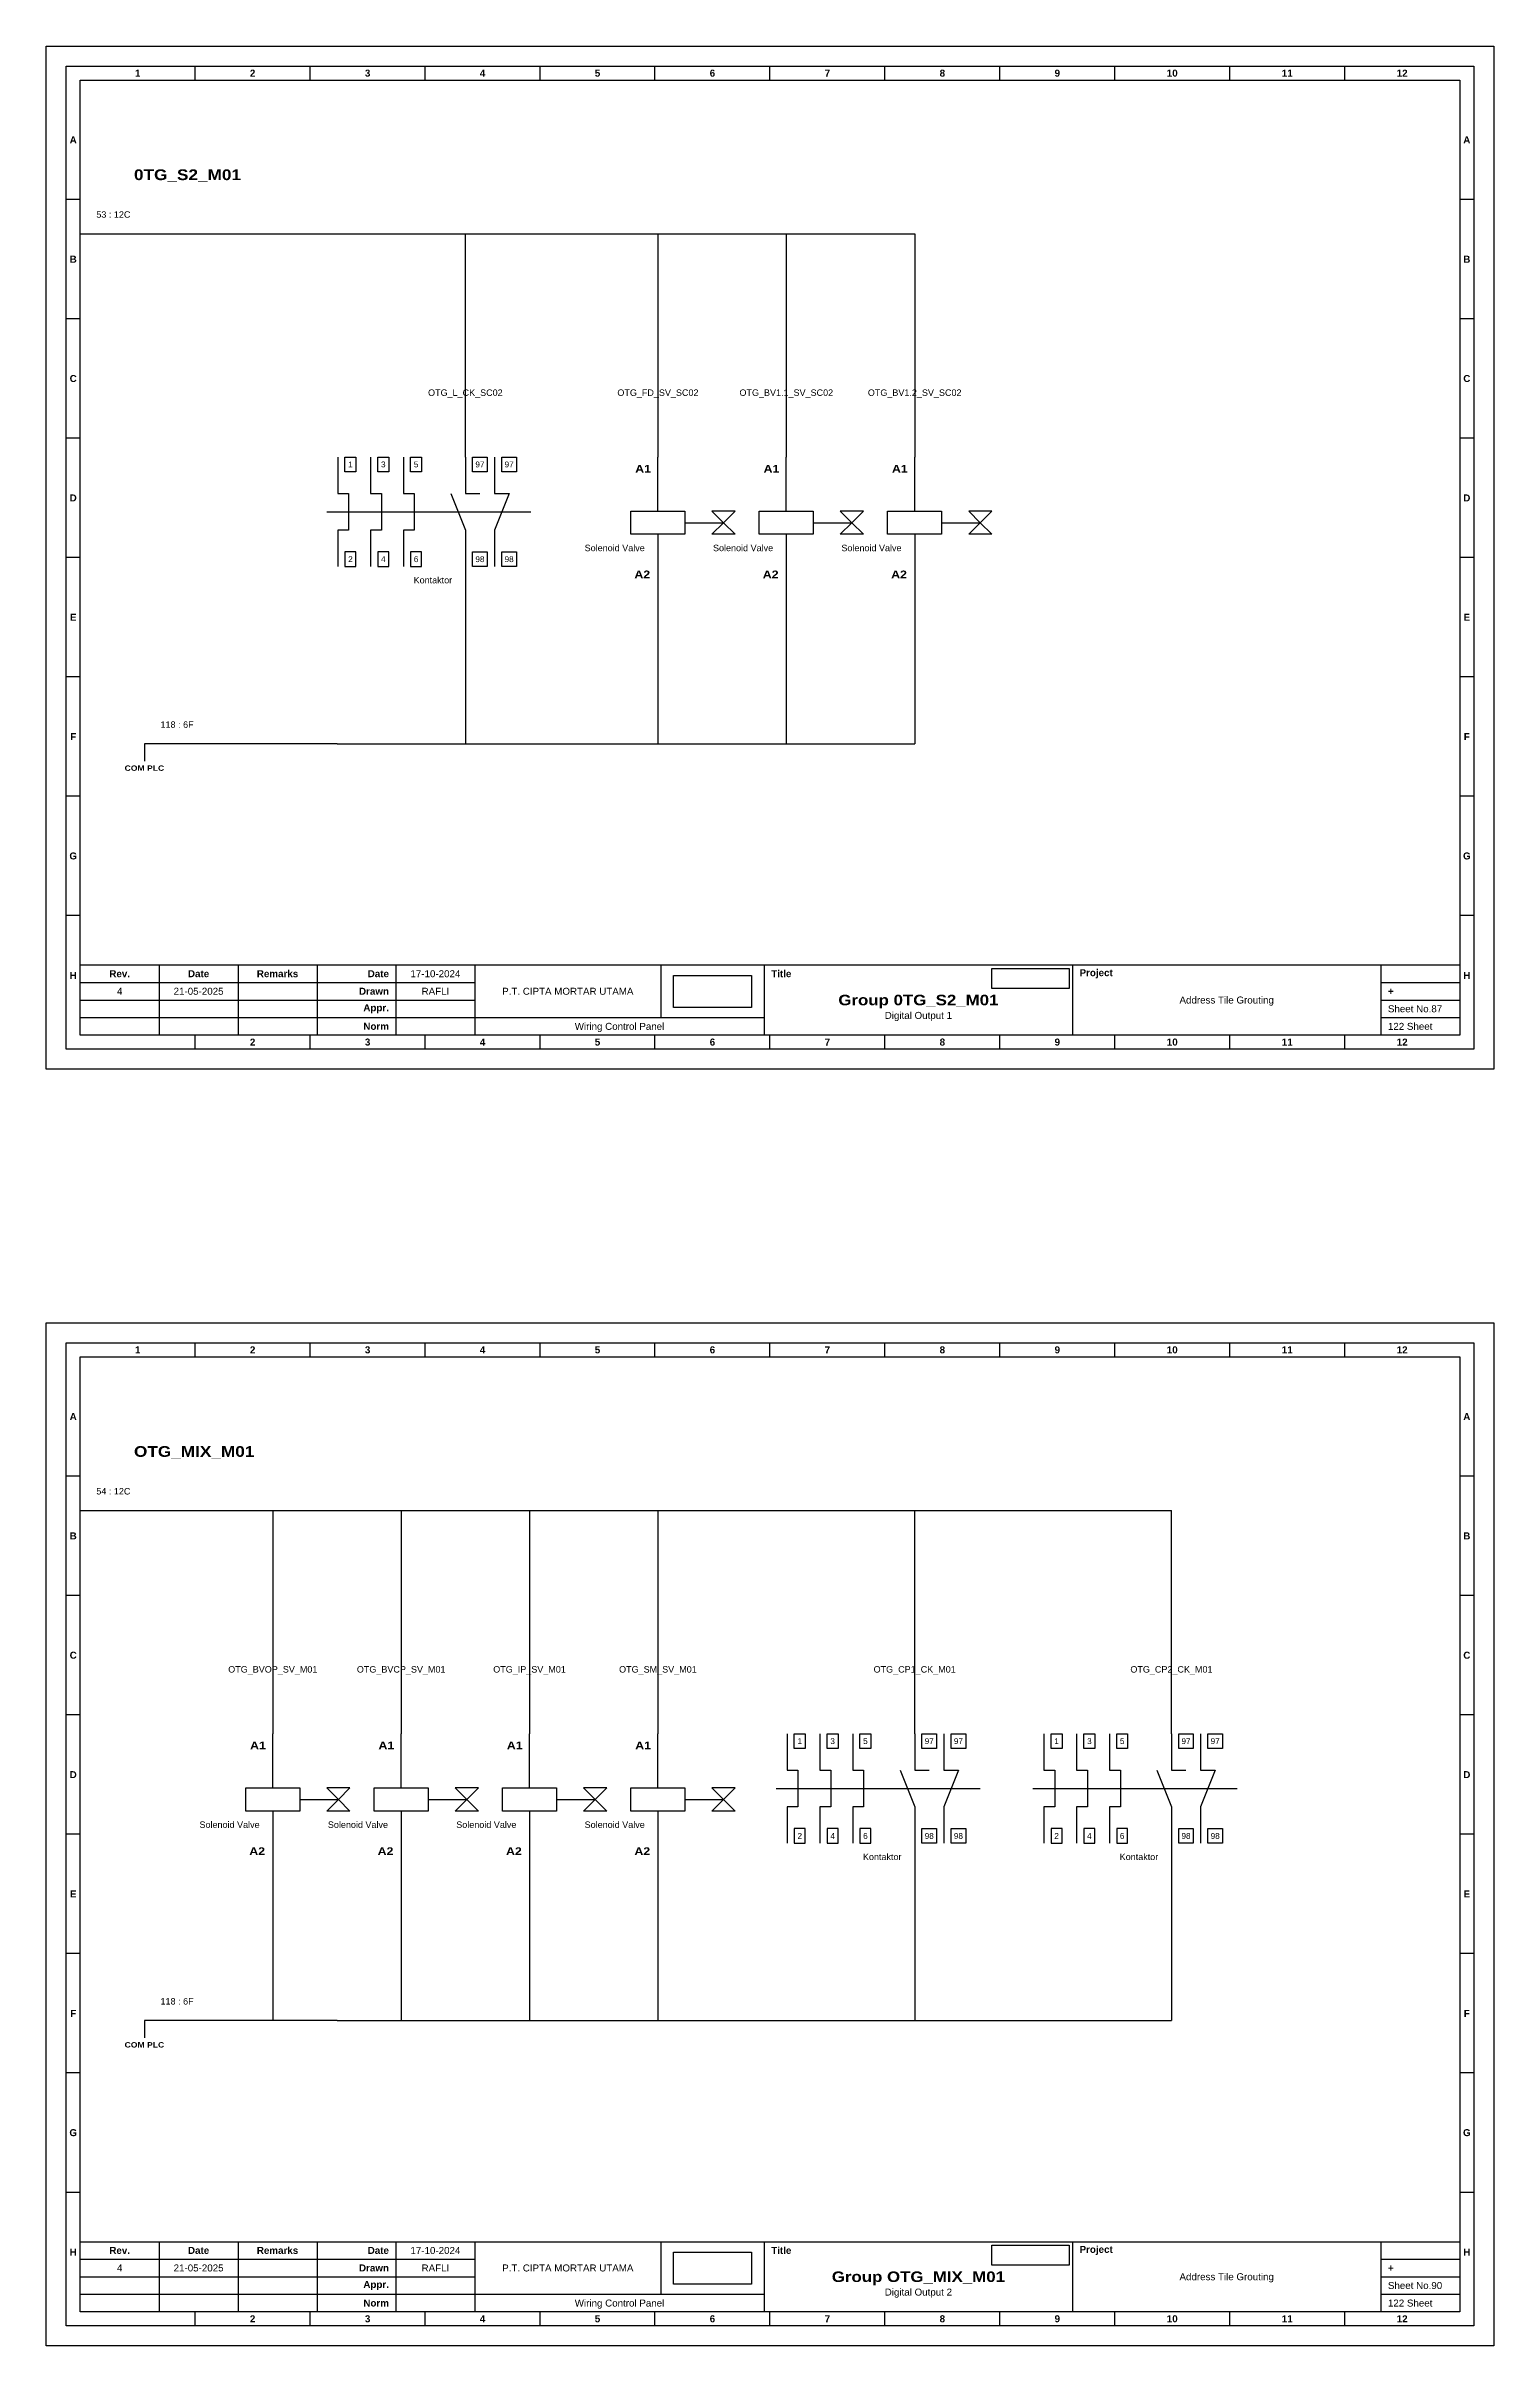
# Model space of a CAD drawing. Header units: centimetres. Extents: x 2030 to 3543, y 1923 to 3402.
# Drawn here: x 2651.1 to 2920.4, y 2164.5 to 2592.5 of the extents above; entities that cross this region are included whole.
import ezdxf
from ezdxf.enums import TextEntityAlignment as Align

# ---------------------------------------------------------------- set-up
doc = ezdxf.new("R2010")
doc.units = ezdxf.units.CM
doc.header["$MEASUREMENT"] = 0
doc.styles.add('Bold', font='ariblk.ttf', dxfattribs={"height": 25.4})
doc.styles.get("Standard").update_dxf_attribs({"font": 'arial.ttf'})
picture_1 = doc.add_image_def('image1.png', size_in_pixel=(2048, 847))
picture_2 = doc.add_image_def('image2.png', size_in_pixel=(2092, 542))

# ---------------------------------------------------------------- blocks, each defined once
blk = doc.blocks.new('KOP MU PROJECT')
at = {"color": 6, "ltscale": 50}
for p, q in [((27.74, 184.05), (27.74, 186.66)), ((49.13, 184.05), (49.13, 186.66)), ((70.51, 184.05), (70.51, 186.66)), ((91.89, 184.05), (91.89, 186.66)), ((113.27, 184.05), (113.27, 186.66)), ((134.66, 184.05), (134.66, 186.66)), ((156.04, 184.05), (156.04, 186.66)), ((177.42, 184.05), (177.42, 186.66)), ((198.8, 184.05), (198.8, 186.66)), ((220.19, 184.05), (220.19, 186.66)), ((241.57, 184.05), (241.57, 186.66)), ((6.36, 161.84), (3.75, 161.84)), ((265.59, 161.84), (262.98, 161.84)), ((6.36, 139.63), (3.75, 139.63)), ((265.59, 139.63), (262.98, 139.63)), ((6.36, 117.42), (3.75, 117.42)), ((265.59, 117.42), (262.98, 117.42)), ((6.36, 95.22), (3.75, 95.22)), ((265.59, 95.22), (262.98, 95.22)), ((6.36, 73.01), (3.75, 73.01)), ((265.59, 73.01), (262.98, 73.01)), ((6.36, 50.8), (3.75, 50.8)), ((265.59, 50.8), (262.98, 50.8)), ((6.36, 28.59), (3.75, 28.59)), ((265.59, 28.59), (262.98, 28.59)), ((27.74, 3.75), (27.74, 6.36)), ((49.13, 3.75), (49.13, 6.36)), ((70.51, 3.75), (70.51, 6.36)), ((91.89, 3.75), (91.89, 6.36)), ((113.27, 3.75), (113.27, 6.36)), ((134.66, 3.75), (134.66, 6.36)), ((156.04, 3.75), (156.04, 6.36)), ((177.42, 3.75), (177.42, 6.36)), ((198.8, 3.75), (198.8, 6.36)), ((220.19, 3.75), (220.19, 6.36)), ((241.57, 3.75), (241.57, 6.36))]:
    blk.add_line(p, q, dxfattribs=at)
at = {"ltscale": 50}
for p, q in [((6.36, 19.41), (262.98, 19.41)), ((21.04, 19.41), (21.04, 6.36)), ((35.72, 19.41), (35.72, 6.36)), ((50.41, 19.41), (50.41, 6.36)), ((65.09, 19.41), (65.09, 6.36)), ((79.77, 19.41), (79.77, 6.36)), ((114.35, 19.41), (114.35, 9.62)), ((133.6, 19.41), (133.6, 6.36)), ((190.95, 19.41), (190.95, 6.36)), ((248.3, 19.41), (248.3, 6.36)), ((6.36, 16.15), (79.77, 16.15)), ((6.36, 12.89), (79.77, 12.89)), ((248.3, 16.15), (262.98, 16.15)), ((248.3, 12.89), (262.98, 12.89)), ((6.36, 9.62), (133.6, 9.62)), ((248.3, 9.62), (262.98, 9.62))]:
    blk.add_line(p, q, dxfattribs=at)
at = {"color": 1, "ltscale": 50}
blk.add_lwpolyline([(269.34, 0), (0, 0), (0, 190.41), (269.34, 190.41)], close=True, dxfattribs=at)
at = {"color": 6, "ltscale": 50}
for points in [[(265.59, 3.75), (3.75, 3.75), (3.75, 186.66), (265.59, 186.66)], [(262.98, 6.36), (6.36, 6.36), (6.36, 184.05), (262.98, 184.05)]]:
    blk.add_lwpolyline(points, close=True, dxfattribs=at)
at = {"ltscale": 50, "char_height": 1.305, "attachment_point": 4}
for s, width, heights, insert in [('\\pxqc;{\\fArial|b1|i0|c0|p34;1}', 21.3825, [2.51], (6.36, 185.36)), ('\\pxqc;{\\fArial|b1|i0|c0|p34;2}', 21.3825, [2.51], (27.74, 185.36)), ('\\pxqc;{\\fArial|b1|i0|c0|p34;3}', 21.3825, [2.51], (49.13, 185.36)), ('\\pxqc;{\\fArial|b1|i0|c0|p34;4}', 21.3825, [2.51], (70.51, 185.36)), ('\\pxqc;{\\fArial|b1|i0|c0|p34;5}', 21.3825, [2.51], (91.89, 185.36)), ('\\pxqc;{\\fArial|b1|i0|c0|p34;6}', 21.3825, [2.51], (113.27, 185.36)), ('\\pxqc;{\\fArial|b1|i0|c0|p34;7}', 21.3825, [2.51], (134.66, 185.36)), ('\\pxqc;{\\fArial|b1|i0|c0|p34;8}', 21.3825, [2.51], (156.04, 185.36)), ('\\pxqc;{\\fArial|b1|i0|c0|p34;9}', 21.3825, [2.51], (177.42, 185.36)), ('\\pxqc;{\\fArial|b1|i0|c0|p34;10}', 21.3825, [2.51], (198.8, 185.36)), ('\\pxqc;{\\fArial|b1|i0|c0|p34;11}', 21.3825, [2.51], (220.19, 185.36)), ('\\pxqc;{\\fArial|b1|i0|c0|p34;12}', 21.3825, [2.51], (241.57, 185.36)), ('\\pxqc;{\\fArial|b1|i0|c0|p34;A}', 2.61, [2.51], (3.75, 172.95)), ('\\pxqc;{\\fArial|b1|i0|c0|p34;A}', 2.61, [2.51], (262.98, 172.95)), ('\\pxqc;{\\fArial|b1|i0|c0|p34;B}', 2.61, [2.51], (3.75, 150.74)), ('\\pxqc;{\\fArial|b1|i0|c0|p34;B}', 2.61, [2.51], (262.98, 150.74)), ('\\pxqc;{\\fArial|b1|i0|c0|p34;C}', 2.61, [2.51], (3.75, 128.53)), ('\\pxqc;{\\fArial|b1|i0|c0|p34;C}', 2.61, [2.51], (262.98, 128.53)), ('\\pxqc;{\\fArial|b1|i0|c0|p34;D}', 2.61, [2.51], (3.75, 106.32)), ('\\pxqc;{\\fArial|b1|i0|c0|p34;D}', 2.61, [2.51], (262.98, 106.32)), ('\\pxqc;{\\fArial|b1|i0|c0|p34;E}', 2.61, [2.51], (3.75, 84.11)), ('\\pxqc;{\\fArial|b1|i0|c0|p34;E}', 2.61, [2.51], (262.98, 84.11)), ('\\pxqc;{\\fArial|b1|i0|c0|p34;F}', 2.61, [2.51], (3.75, 61.9)), ('\\pxqc;{\\fArial|b1|i0|c0|p34;F}', 2.61, [2.51], (262.98, 61.9)), ('\\pxqc;{\\fArial|b1|i0|c0|p34;G}', 2.61, [2.51], (3.75, 39.69)), ('\\pxqc;{\\fArial|b1|i0|c0|p34;G}', 2.61, [2.51], (262.98, 39.69)), ('\\pxqc;{\\fArial|b1|i0|c0|p34;H}', 2.61, [2.51], (3.75, 17.47)), ('\\pxqc;{\\fArial|b1|i0|c0|p34;Rev.}', 14.6811, [2.88], (6.36, 17.78)), ('\\pxqc;{\\fArial|b1|i0|c0|p34;Date}', 14.6811, [2.88], (21.04, 17.78)), ('\\pxqc;{\\fArial|b1|i0|c0|p34;Remarks}', 14.6811, [2.88], (35.72, 17.78)), ('\\pxqr;{\\fArial|b1|i0|c0|p34;Date}', 13.3761, [2.88], (50.41, 17.78)), ('\\pxql;{\\fArial|b1|i0|c0|p34;Title}', 50.2419, [2.88], (134.9, 17.78)), ('\\pxql;{\\fArial|b1|i0|c0|p34;Project}', 50.2419, [2.88], (192.25, 17.78)), ('\\pxqc;{\\fArial|b1|i0|c0|p34;H}', 2.61, [2.51], (262.98, 17.47)), ('\\pxqr;{\\fArial|b1|i0|c0|p34;Drawn}', 13.3761, [2.88], (50.41, 14.52)), ('\\pxql;{\\fArial|b1|i0|c0|p34;+}', 14.6811, [2.88], (249.61, 14.52)), ('\\pxqr;{\\fArial|b1|i0|c0|p34;Appr.}', 13.3761, [2.88], (50.41, 11.26)), ('\\pxqr;{\\fArial|b1|i0|c0|p34;Norm}', 13.3761, [2.88], (50.41, 7.99)), ('\\pxqc;{\\fArial|b1|i0|c0|p34;2}', 21.3825, [2.51], (27.74, 5.06)), ('\\pxqc;{\\fArial|b1|i0|c0|p34;3}', 21.3825, [2.51], (49.13, 5.06)), ('\\pxqc;{\\fArial|b1|i0|c0|p34;4}', 21.3825, [2.51], (70.51, 5.06)), ('\\pxqc;{\\fArial|b1|i0|c0|p34;5}', 21.3825, [2.51], (91.89, 5.06)), ('\\pxqc;{\\fArial|b1|i0|c0|p34;6}', 21.3825, [2.51], (113.27, 5.06)), ('\\pxqc;{\\fArial|b1|i0|c0|p34;7}', 21.3825, [2.51], (134.66, 5.06)), ('\\pxqc;{\\fArial|b1|i0|c0|p34;8}', 21.3825, [2.51], (156.04, 5.06)), ('\\pxqc;{\\fArial|b1|i0|c0|p34;9}', 21.3825, [2.51], (177.42, 5.06)), ('\\pxqc;{\\fArial|b1|i0|c0|p34;10}', 21.3825, [2.51], (198.8, 5.06)), ('\\pxqc;{\\fArial|b1|i0|c0|p34;11}', 21.3825, [2.51], (220.19, 5.06)), ('\\pxqc;{\\fArial|b1|i0|c0|p34;12}', 21.3825, [2.51], (241.57, 5.06))]:
    blk.add_mtext_dynamic_manual_height_columns(s, width=width, gutter_width=0.0326, heights=heights, dxfattribs=dict(at, insert=insert))
at = {"ltscale": 50}
for tag, p in [('DATECREATED', (72.43, 17.78)), ('REV', (13.7, 14.52)), ('REVDATE', (28.38, 14.52)), ('REMARKS', (43.06, 14.52)), ('DRAWN', (72.43, 14.52)), ('COMPANY', (97.06, 14.52)), ('PROJECT', (219.62, 12.89)), ('NORM', (72.43, 7.99)), ('APPR', (72.43, 11.26)), ('DRAWINGCATEGORY', (106.68, 7.99)), ('DESCRIPTION', (162.27, 10.03))]:
    blk.add_attdef(tag, text='', height=1.3, dxfattribs=at).set_placement(p, align=Align.MIDDLE_CENTER)
at = {"ltscale": 50, "style": 'Bold'}
blk.add_attdef('TITLE', text='', height=1.96, dxfattribs=at).set_placement((162.27, 12.89), align=Align.MIDDLE_CENTER)
at = {"ltscale": 50}
for tag, p in [('TOTALSHEET', (249.61, 7.99)), ('SHEETNUMBER', (249.61, 11.26))]:
    blk.add_attdef(tag, text='', height=1.3, dxfattribs=at).set_placement(p, align=Align.MIDDLE_LEFT)
image = blk.add_image(picture_1, insert=(116.72, 11.48), size_in_units=(14.5, 6), dxfattribs=at)
image.dxf.flags = 15
image = blk.add_image(picture_2, insert=(175.94, 15.04), size_in_units=(14.36, 3.72), dxfattribs=at)
image.dxf.flags = 15

msp = doc.modelspace()

# ---------------------------------------------------------------- linework, layer by layer
at = {"color": 146, "ltscale": 50, "true_color": 0x105689}
for p, q in [((2657.42, 2557.53), (2681.3, 2557.53)), ((2681.3, 2557.53), (2705.18, 2557.53)), ((2705.18, 2557.53), (2729.06, 2557.53)), ((2729.06, 2515.98), (2729.06, 2557.53)), ((2729.06, 2557.53), (2752.94, 2557.53)), ((2752.94, 2557.53), (2776.82, 2557.53)), ((2764.88, 2557.53), (2764.88, 2515.98)), ((2776.82, 2557.53), (2800.7, 2557.53)), ((2788.76, 2557.53), (2788.76, 2515.98)), ((2800.7, 2557.53), (2812.64, 2557.53)), ((2812.64, 2557.53), (2812.64, 2515.98)), ((2729.06, 2495.63), (2729.06, 2462.61)), ((2764.88, 2491.88), (2764.88, 2462.61)), ((2788.76, 2491.88), (2788.76, 2462.61)), ((2812.64, 2491.57), (2812.64, 2462.61)), ((2705.22, 2462.61), (2669.36, 2462.61)), ((2669.36, 2462.61), (2669.36, 2459.41)), ((2705.22, 2462.61), (2753.02, 2462.61)), ((2753.02, 2462.61), (2753.02, 2462.61)), ((2753.02, 2462.61), (2800.82, 2462.61)), ((2800.82, 2462.61), (2812.64, 2462.61)), ((2657.42, 2319.95), (2681.3, 2319.95)), ((2681.3, 2319.95), (2705.18, 2319.95)), ((2693.24, 2319.95), (2693.24, 2278.41)), ((2705.18, 2319.95), (2729.06, 2319.95)), ((2717.12, 2319.95), (2717.12, 2278.41)), ((2729.06, 2319.95), (2752.94, 2319.95)), ((2741, 2319.95), (2741, 2278.41)), ((2752.94, 2319.95), (2776.82, 2319.95)), ((2764.88, 2319.95), (2764.88, 2278.41)), ((2776.82, 2319.95), (2800.7, 2319.95)), ((2800.7, 2319.95), (2824.58, 2319.95)), ((2812.64, 2278.41), (2812.64, 2319.95)), ((2824.58, 2319.95), (2848.46, 2319.95)), ((2848.46, 2319.95), (2860.4, 2319.95)), ((2860.4, 2278.41), (2860.4, 2319.95)), ((2812.64, 2258.06), (2812.64, 2225.04)), ((2860.4, 2258.06), (2860.4, 2225.04)), ((2693.24, 2254.31), (2693.24, 2225.04)), ((2717.12, 2254.31), (2717.12, 2225.04)), ((2741, 2254), (2741, 2225.04)), ((2764.88, 2254), (2764.88, 2225.04)), ((2705.22, 2225.04), (2669.36, 2225.04)), ((2669.36, 2225.04), (2669.36, 2221.84)), ((2705.22, 2225.04), (2753.02, 2225.04)), ((2753.02, 2225.04), (2753.02, 2225.04)), ((2753.02, 2225.04), (2800.82, 2225.04)), ((2800.82, 2225.04), (2860.4, 2225.04))]:
    msp.add_line(p, q, dxfattribs=at)
at = {"ltscale": 50}
for p, q in [((2729.06, 2515.98), (2729.06, 2509.2)), ((2734.49, 2515.98), (2734.49, 2509.2)), ((2764.88, 2505.93), (2764.88, 2515.98)), ((2788.76, 2505.93), (2788.76, 2515.98)), ((2812.64, 2505.93), (2812.64, 2515.98)), ((2703.28, 2505.81), (2741.27, 2505.81)), ((2769.9, 2503.78), (2777.08, 2503.78)), ((2793.78, 2503.78), (2800.96, 2503.78)), ((2817.66, 2503.78), (2824.84, 2503.78)), ((2729.06, 2502.41), (2729.06, 2495.63)), ((2734.49, 2502.41), (2734.49, 2495.63)), ((2764.88, 2501.62), (2764.88, 2491.57)), ((2788.76, 2501.62), (2788.76, 2491.57)), ((2812.64, 2501.62), (2812.64, 2491.57)), ((2693.24, 2268.36), (2693.24, 2278.41)), ((2717.12, 2268.36), (2717.12, 2278.41)), ((2741, 2268.36), (2741, 2278.41)), ((2764.88, 2268.36), (2764.88, 2278.41)), ((2812.64, 2278.41), (2812.64, 2271.63)), ((2818.07, 2278.41), (2818.07, 2271.63)), ((2860.4, 2278.41), (2860.4, 2271.63)), ((2865.83, 2278.41), (2865.83, 2271.63)), ((2693.24, 2264.05), (2693.24, 2254)), ((2698.26, 2266.2), (2705.44, 2266.2)), ((2717.12, 2264.05), (2717.12, 2254)), ((2722.14, 2266.2), (2729.32, 2266.2)), ((2741, 2264.05), (2741, 2254)), ((2746.02, 2266.2), (2753.2, 2266.2)), ((2764.88, 2264.05), (2764.88, 2254)), ((2769.9, 2266.2), (2777.08, 2266.2)), ((2786.86, 2268.23), (2824.85, 2268.23)), ((2812.64, 2264.84), (2812.64, 2258.06)), ((2818.07, 2264.84), (2818.07, 2258.06)), ((2834.62, 2268.23), (2872.61, 2268.23)), ((2860.4, 2264.84), (2860.4, 2258.06)), ((2865.83, 2264.84), (2865.83, 2258.06))]:
    msp.add_line(p, q, dxfattribs=at)
at = {"color": 1, "ltscale": 50}
for points in [[(2705.32, 2515.98), (2705.32, 2509.2), (2707.35, 2509.2), (2707.35, 2502.41), (2705.32, 2502.41), (2705.32, 2495.63)], [(2711.42, 2515.98), (2711.42, 2509.2), (2713.46, 2509.2), (2713.46, 2502.41), (2711.42, 2502.41), (2711.42, 2495.63)], [(2717.53, 2515.98), (2717.53, 2509.2), (2719.56, 2509.2), (2719.56, 2502.41), (2717.53, 2502.41), (2717.53, 2495.63)], [(2788.9, 2278.41), (2788.9, 2271.63), (2790.93, 2271.63), (2790.93, 2264.84), (2788.9, 2264.84), (2788.9, 2258.06)], [(2795, 2278.41), (2795, 2271.63), (2797.04, 2271.63), (2797.04, 2264.84), (2795, 2264.84), (2795, 2258.06)], [(2801.11, 2278.41), (2801.11, 2271.63), (2803.14, 2271.63), (2803.14, 2264.84), (2801.11, 2264.84), (2801.11, 2258.06)], [(2836.66, 2278.41), (2836.66, 2271.63), (2838.69, 2271.63), (2838.69, 2264.84), (2836.66, 2264.84), (2836.66, 2258.06)], [(2842.76, 2278.41), (2842.76, 2271.63), (2844.8, 2271.63), (2844.8, 2264.84), (2842.76, 2264.84), (2842.76, 2258.06)], [(2848.87, 2278.41), (2848.87, 2271.63), (2850.9, 2271.63), (2850.9, 2264.84), (2848.87, 2264.84), (2848.87, 2258.06)]]:
    msp.add_lwpolyline(points, dxfattribs=at)
at = {"ltscale": 50}
for points in [[(2706.67, 2515.98), (2708.71, 2515.98), (2708.71, 2513.27), (2706.67, 2513.27)], [(2712.78, 2515.98), (2714.81, 2515.98), (2714.81, 2513.27), (2712.78, 2513.27)], [(2718.88, 2515.98), (2720.92, 2515.98), (2720.92, 2513.27), (2718.88, 2513.27)], [(2730.42, 2515.98), (2733.13, 2515.98), (2733.13, 2513.27), (2730.42, 2513.27)], [(2735.84, 2515.98), (2738.56, 2515.98), (2738.56, 2513.27), (2735.84, 2513.27)], [(2759.85, 2505.93), (2769.9, 2505.93), (2769.9, 2501.62), (2759.85, 2501.62)], [(2777.08, 2503.78), (2779.24, 2505.93), (2774.93, 2505.93)], [(2777.08, 2503.78), (2779.24, 2501.62), (2774.93, 2501.62)], [(2783.73, 2505.93), (2793.78, 2505.93), (2793.78, 2501.62), (2783.73, 2501.62)], [(2800.96, 2503.78), (2803.12, 2505.93), (2798.81, 2505.93)], [(2800.96, 2503.78), (2803.12, 2501.62), (2798.81, 2501.62)], [(2807.61, 2505.93), (2817.66, 2505.93), (2817.66, 2501.62), (2807.61, 2501.62)], [(2824.84, 2503.78), (2827, 2505.93), (2822.69, 2505.93)], [(2824.84, 2503.78), (2827, 2501.62), (2822.69, 2501.62)], [(2706.67, 2495.63), (2708.71, 2495.63), (2708.71, 2498.34), (2706.67, 2498.34)], [(2712.78, 2495.63), (2714.81, 2495.63), (2714.81, 2498.34), (2712.78, 2498.34)], [(2718.88, 2495.63), (2720.92, 2495.63), (2720.92, 2498.34), (2718.88, 2498.34)], [(2730.42, 2498.34), (2733.13, 2498.34), (2733.13, 2495.63), (2730.42, 2495.63)], [(2735.84, 2498.34), (2738.56, 2498.34), (2738.56, 2495.63), (2735.84, 2495.63)], [(2790.25, 2278.41), (2792.29, 2278.41), (2792.29, 2275.7), (2790.25, 2275.7)], [(2796.36, 2278.41), (2798.39, 2278.41), (2798.39, 2275.7), (2796.36, 2275.7)], [(2802.46, 2278.41), (2804.5, 2278.41), (2804.5, 2275.7), (2802.46, 2275.7)], [(2814, 2278.41), (2816.71, 2278.41), (2816.71, 2275.7), (2814, 2275.7)], [(2819.42, 2278.41), (2822.14, 2278.41), (2822.14, 2275.7), (2819.42, 2275.7)], [(2838.01, 2278.41), (2840.05, 2278.41), (2840.05, 2275.7), (2838.01, 2275.7)], [(2844.12, 2278.41), (2846.15, 2278.41), (2846.15, 2275.7), (2844.12, 2275.7)], [(2850.22, 2278.41), (2852.26, 2278.41), (2852.26, 2275.7), (2850.22, 2275.7)], [(2861.76, 2278.41), (2864.47, 2278.41), (2864.47, 2275.7), (2861.76, 2275.7)], [(2867.18, 2278.41), (2869.9, 2278.41), (2869.9, 2275.7), (2867.18, 2275.7)], [(2688.21, 2268.36), (2698.26, 2268.36), (2698.26, 2264.05), (2688.21, 2264.05)], [(2705.44, 2266.2), (2707.6, 2268.36), (2703.29, 2268.36)], [(2712.09, 2268.36), (2722.14, 2268.36), (2722.14, 2264.05), (2712.09, 2264.05)], [(2729.32, 2266.2), (2731.48, 2268.36), (2727.17, 2268.36)], [(2735.97, 2268.36), (2746.02, 2268.36), (2746.02, 2264.05), (2735.97, 2264.05)], [(2753.2, 2266.2), (2755.36, 2268.36), (2751.05, 2268.36)], [(2759.85, 2268.36), (2769.9, 2268.36), (2769.9, 2264.05), (2759.85, 2264.05)], [(2777.08, 2266.2), (2779.24, 2268.36), (2774.93, 2268.36)], [(2705.44, 2266.2), (2707.6, 2264.05), (2703.29, 2264.05)], [(2729.32, 2266.2), (2731.48, 2264.05), (2727.17, 2264.05)], [(2753.2, 2266.2), (2755.36, 2264.05), (2751.05, 2264.05)], [(2777.08, 2266.2), (2779.24, 2264.05), (2774.93, 2264.05)], [(2790.25, 2258.06), (2792.29, 2258.06), (2792.29, 2260.77), (2790.25, 2260.77)], [(2796.36, 2258.06), (2798.39, 2258.06), (2798.39, 2260.77), (2796.36, 2260.77)], [(2802.46, 2258.06), (2804.5, 2258.06), (2804.5, 2260.77), (2802.46, 2260.77)], [(2814, 2260.77), (2816.71, 2260.77), (2816.71, 2258.06), (2814, 2258.06)], [(2819.42, 2260.77), (2822.14, 2260.77), (2822.14, 2258.06), (2819.42, 2258.06)], [(2838.01, 2258.06), (2840.05, 2258.06), (2840.05, 2260.77), (2838.01, 2260.77)], [(2844.12, 2258.06), (2846.15, 2258.06), (2846.15, 2260.77), (2844.12, 2260.77)], [(2850.22, 2258.06), (2852.26, 2258.06), (2852.26, 2260.77), (2850.22, 2260.77)], [(2861.76, 2260.77), (2864.47, 2260.77), (2864.47, 2258.06), (2861.76, 2258.06)], [(2867.18, 2260.77), (2869.9, 2260.77), (2869.9, 2258.06), (2867.18, 2258.06)]]:
    msp.add_lwpolyline(points, close=True, dxfattribs=at)
for points in [[(2726.35, 2509.2), (2729.06, 2502.41)], [(2729.06, 2509.2), (2731.77, 2509.2)], [(2734.49, 2509.2), (2737.2, 2509.2), (2734.49, 2502.41)], [(2809.93, 2271.63), (2812.64, 2264.84)], [(2812.64, 2271.63), (2815.35, 2271.63)], [(2818.07, 2271.63), (2820.78, 2271.63), (2818.07, 2264.84)], [(2857.69, 2271.63), (2860.4, 2264.84)], [(2860.4, 2271.63), (2863.11, 2271.63)], [(2865.83, 2271.63), (2868.54, 2271.63), (2865.83, 2264.84)]]:
    msp.add_lwpolyline(points, dxfattribs=at)

# ---------------------------------------------------------------- block references
for p, values in [((2651.06, 2402.07), {'DESCRIPTION': 'Digital Output 1', 'TITLE': 'Group 0TG_S2_M01', 'PROJECT': 'Address Tile Grouting', 'COMPANY': 'P.T. CIPTA MORTAR UTAMA', 'DRAWINGCATEGORY': 'Wiring Control Panel', 'DRAWN': 'RAFLI', 'DATECREATED': '17-10-2024', 'REVDATE': '21-05-2025', 'REV': '4', 'SHEETNUMBER': 'Sheet No.87', 'TOTALSHEET': '122 Sheet'}), ((2651.06, 2164.5), {'DESCRIPTION': 'Digital Output 2', 'TITLE': 'Group OTG_MIX_M01', 'PROJECT': 'Address Tile Grouting', 'COMPANY': 'P.T. CIPTA MORTAR UTAMA', 'DRAWINGCATEGORY': 'Wiring Control Panel', 'DRAWN': 'RAFLI', 'DATECREATED': '17-10-2024', 'REVDATE': '21-05-2025', 'REV': '4', 'SHEETNUMBER': 'Sheet No.90', 'TOTALSHEET': '122 Sheet'})]:
    msp.add_blockref('KOP MU PROJECT', p).add_auto_attribs(values)

# ---------------------------------------------------------------- texts
at = {"ltscale": 500, "style": 'Bold'}
for s, p in [('0TG_S2_M01', (2667.42, 2567.53)), ('OTG_MIX_M01', (2667.42, 2329.95))]:
    msp.add_text(s, height=2, dxfattribs=at).set_placement(p)
at = {"ltscale": 500}
for s, p in [('53 : 12C', (2660.42, 2561.73)), ('118 : 6F', (2672.36, 2466.81)), ('54 : 12C', (2660.42, 2324.15)), ('118 : 6F', (2672.36, 2229.24))]:
    msp.add_text(s, height=1.2, dxfattribs=at).set_placement(p, align=Align.TOP_LEFT)
at = {"ltscale": 50}
for s, p in [('OTG_L_CK_SC02', (2729.06, 2527.98)), ('OTG_FD_SV_SC02', (2764.88, 2527.98)), ('OTG_BV1.1_SV_SC02', (2788.76, 2527.98)), ('OTG_BV1.2_SV_SC02', (2812.64, 2527.98)), ('OTG_BVOP_SV_M01', (2693.24, 2290.41)), ('OTG_BVCP_SV_M01', (2717.12, 2290.41)), ('OTG_IP_SV_M01', (2741, 2290.41)), ('OTG_SM_SV_M01', (2764.88, 2290.41)), ('OTG_CP1_CK_M01', (2812.64, 2290.41)), ('OTG_CP2_CK_M01', (2860.4, 2290.41))]:
    msp.add_text(s, height=1.2, dxfattribs=at).set_placement(p, align=Align.MIDDLE_CENTER)
at = {"ltscale": 500}
for s, height, p in [('1', 1.09, (2707.69, 2514.62)), ('3', 1.09, (2713.8, 2514.62)), ('5', 1.09, (2719.9, 2514.62)), ('97', 1.085, (2731.77, 2514.62)), ('97', 1.085, (2737.2, 2514.62)), ('2', 1.09, (2707.69, 2496.99)), ('4', 1.09, (2713.8, 2496.99)), ('6', 1.09, (2719.9, 2496.99)), ('98', 1.085, (2731.77, 2496.99)), ('98', 1.085, (2737.2, 2496.99)), ('1', 1.09, (2791.27, 2277.05)), ('3', 1.09, (2797.38, 2277.05)), ('5', 1.09, (2803.48, 2277.05)), ('97', 1.085, (2815.35, 2277.05)), ('97', 1.085, (2820.78, 2277.05)), ('1', 1.09, (2839.03, 2277.05)), ('3', 1.09, (2845.14, 2277.05)), ('5', 1.09, (2851.24, 2277.05)), ('97', 1.085, (2863.11, 2277.05)), ('97', 1.085, (2868.54, 2277.05)), ('2', 1.09, (2791.27, 2259.41)), ('4', 1.09, (2797.38, 2259.41)), ('6', 1.09, (2803.48, 2259.41)), ('98', 1.085, (2815.35, 2259.41)), ('98', 1.085, (2820.78, 2259.41)), ('2', 1.09, (2839.03, 2259.41)), ('4', 1.09, (2845.14, 2259.41)), ('6', 1.09, (2851.24, 2259.41)), ('98', 1.085, (2863.11, 2259.41)), ('98', 1.085, (2868.54, 2259.41))]:
    msp.add_text(s, height=height, dxfattribs=at).set_placement(p, align=Align.MIDDLE_CENTER)
at = {"ltscale": 500, "style": 'Bold'}
for p in [(2763.59, 2514.54), (2787.47, 2514.54), (2811.35, 2514.54), (2691.95, 2276.97), (2715.83, 2276.97), (2739.71, 2276.97), (2763.59, 2276.97)]:
    msp.add_text('A1', height=1.436, dxfattribs=at).set_placement(p, align=Align.TOP_RIGHT)
at = {"ltscale": 50}
for s, p in [('Solenoid Valve', (2762.43, 2498.12)), ('Solenoid Valve', (2786.31, 2498.12)), ('Solenoid Valve', (2810.19, 2498.12)), ('Kontaktor', (2726.61, 2492.13)), ('Solenoid Valve', (2690.79, 2260.55)), ('Solenoid Valve', (2714.67, 2260.55)), ('Solenoid Valve', (2738.55, 2260.55)), ('Solenoid Valve', (2762.43, 2260.55)), ('Kontaktor', (2810.19, 2254.56)), ('Kontaktor', (2857.95, 2254.56))]:
    msp.add_text(s, height=1.2, dxfattribs=at).set_placement(p, align=Align.BOTTOM_RIGHT)
at = {"ltscale": 500, "style": 'Bold'}
for p in [(2763.44, 2493.01), (2787.32, 2493.01), (2811.2, 2493.01), (2691.8, 2255.43), (2715.68, 2255.43), (2739.56, 2255.43), (2763.44, 2255.43)]:
    msp.add_text('A2', height=1.436, dxfattribs=at).set_placement(p, align=Align.BOTTOM_RIGHT)
at = {"ltscale": 50, "style": 'Bold'}
for p in [(2669.36, 2458.61), (2669.36, 2221.04)]:
    msp.add_text('COM PLC', height=1, dxfattribs=at).set_placement(p, align=Align.TOP_CENTER)

doc.saveas('drawing.dxf')
